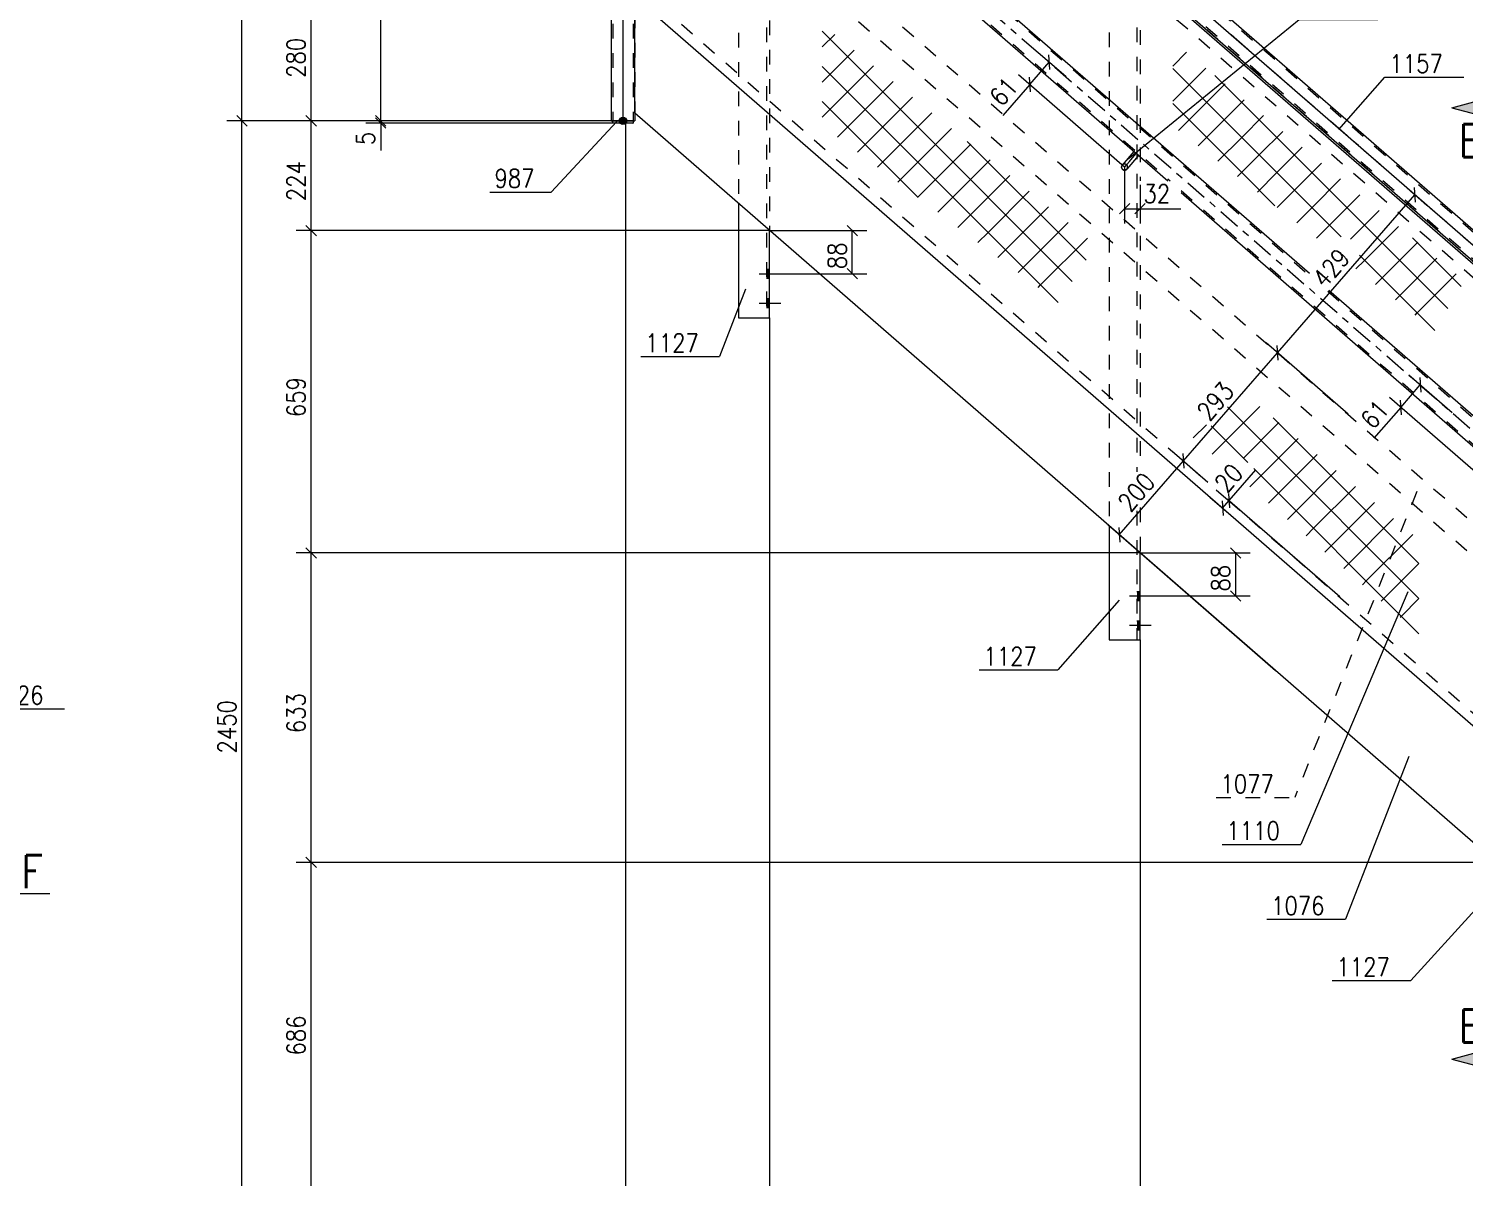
# Model space of a CAD drawing. Header units: millimetres. Extents: x 5 to 846, y 5 to 599.
# Drawn here: x 470.6 to 666.5, y 139 to 295.7 of the extents above; entities that cross this region are included whole.
import ezdxf

# ---------------------------------------------------------------- set-up
doc = ezdxf.new("R2010")
doc.units = ezdxf.units.MM
for name, pattern in [('XKITLINE00', [0]), ('XKITLINE02', [4, 2, -2]), ('XKITLINE03', [6, 3, -1, 1, -1])]:
    doc.linetypes.add(name, pattern=pattern)
for name, color, linetype, lineweight in [('Corte', 7, 'Continuous', 0), ('Cota', 4, 'Continuous', 0), ('Marca da peça', 2, 'Continuous', 0), ('Objeto gráfico', 3, 'Continuous', 0), ('Outro tipo de objeto', 7, 'Continuous', 0), ('Parafuso', 3, 'Continuous', 0), ('Peça', 2, 'Continuous', 0)]:
    doc.layers.add(name, color=color, linetype=linetype, lineweight=lineweight)
doc.styles.add('ROMANS', font='ROMANS__.TTF')
doc.styles.add('SIMPLEX', font='SIMPLEX_.TTF')

# ---------------------------------------------------------------- blocks, each defined once
blk = doc.blocks.new('*A59')
at = {"layer": 'Peça', "color": 4, "linetype": 'XKITLINE00', "lineweight": 0}
for p, q in [((686.26, 247.41), (560.17, 357.06)), ((553.63, 299.78), (741.41, 136.49))]:
    blk.add_line(p, q, dxfattribs=at)
blk = doc.blocks.new('*A60')
at = {"layer": 'Peça', "color": 7, "linetype": 'XKITLINE02', "lineweight": 0}
for p, q in [((561.71, 355.72), (560.83, 354.72)), ((560.83, 354.72), (685.72, 246.12)), ((689.22, 243.08), (738.66, 200.08)), ((739.54, 201.09), (738.66, 200.08))]:
    blk.add_line(p, q, dxfattribs=at)
at = {"layer": 'Peça', "color": 4, "linetype": 'XKITLINE00', "lineweight": 0}
for p, q in [((561.93, 355.97), (561.71, 355.72)), ((561.93, 355.97), (686.77, 247.41)), ((689.22, 245.29), (739.76, 201.34)), ((739.76, 201.34), (739.54, 201.09))]:
    blk.add_line(p, q, dxfattribs=at)
blk = doc.blocks.new('*A61')
at = {"layer": 'Peça'}
blk.add_hatch(color=7, dxfattribs=at).paths.add_polyline_path([(551.67, 282.64), (551.64, 282.64), (551.62, 282.65), (551.59, 282.65), (551.57, 282.66), (551.55, 282.66), (551.52, 282.67), (551.5, 282.68), (551.48, 282.69), (551.46, 282.7), (551.43, 282.71), (551.41, 282.73), (551.39, 282.74), (551.37, 282.75), (551.36, 282.77), (551.34, 282.79), (551.32, 282.81), (551.3, 282.82), (551.29, 282.84), (551.28, 282.86), (551.26, 282.88), (551.25, 282.91), (551.24, 282.93), (551.23, 282.95), (551.22, 282.97), (551.21, 283), (551.21, 283.02), (551.2, 283.04), (551.2, 283.07), (551.19, 283.09), (551.19, 283.12), (551.19, 283.14), (551.19, 283.17), (551.19, 283.19), (551.2, 283.21), (551.2, 283.24), (551.21, 283.26), (551.21, 283.29), (551.22, 283.31), (551.23, 283.33), (551.24, 283.36), (551.25, 283.38), (551.26, 283.4), (551.28, 283.42), (551.29, 283.44), (551.3, 283.46), (551.32, 283.48), (551.34, 283.49), (551.36, 283.51), (551.37, 283.53), (551.39, 283.54), (551.41, 283.56), (551.43, 283.57), (551.46, 283.58), (551.48, 283.59), (551.5, 283.6), (551.52, 283.61), (551.55, 283.62), (551.57, 283.63), (551.59, 283.63), (551.62, 283.64), (551.64, 283.64), (551.67, 283.64), (551.69, 283.64), (551.72, 283.64), (551.74, 283.64), (551.76, 283.64), (551.79, 283.63), (551.81, 283.63), (551.84, 283.62), (551.86, 283.61), (551.88, 283.6), (551.9, 283.59), (551.93, 283.58), (551.95, 283.57), (551.97, 283.56), (551.99, 283.54), (552.01, 283.53), (552.03, 283.51), (552.04, 283.49), (552.06, 283.48), (552.08, 283.46), (552.09, 283.44), (552.11, 283.42), (552.12, 283.4), (552.13, 283.38), (552.14, 283.36), (552.15, 283.33), (552.16, 283.31), (552.17, 283.29), (552.18, 283.26), (552.18, 283.24), (552.19, 283.21), (552.19, 283.19), (552.19, 283.17), (552.19, 283.14), (552.19, 283.12), (552.19, 283.09), (552.19, 283.07), (552.18, 283.04), (552.18, 283.02), (552.17, 283), (552.16, 282.97), (552.15, 282.95), (552.14, 282.93), (552.13, 282.91), (552.12, 282.88), (552.11, 282.86), (552.09, 282.84), (552.08, 282.82), (552.06, 282.81), (552.04, 282.79), (552.03, 282.77), (552.01, 282.75), (551.99, 282.74), (551.97, 282.73), (551.95, 282.71), (551.93, 282.7), (551.9, 282.69), (551.88, 282.68), (551.86, 282.67), (551.84, 282.66), (551.81, 282.66), (551.79, 282.65), (551.76, 282.65), (551.74, 282.64), (551.72, 282.64), (551.69, 282.64)], flags=17)
at = {"layer": 'Peça', "color": 7, "linetype": 'XKITLINE00', "lineweight": 0}
for p, q in [((743.36, 200.34), (551.69, 367.01)), ((551.69, 367.01), (551.69, 283.14))]:
    blk.add_line(p, q, dxfattribs=at)
at = {"layer": 'Peça', "color": 7, "linetype": 'XKITLINE02', "lineweight": 0}
for p, q in [((563.65, 358.46), (741.98, 203.39)), ((561.82, 356.36), (687.1, 247.41)), ((561.93, 355.97), (686.77, 247.41)), ((550.3, 352.38), (550.3, 283.14)), ((553.08, 352.38), (553.08, 283.14)), ((553.3, 321.79), (553.3, 284.17))]:
    blk.add_line(p, q, dxfattribs=at)
at = {"layer": 'Peça', "color": 4, "linetype": 'XKITLINE00', "lineweight": 0}
for p, q in [((563.79, 358.62), (742.12, 203.55)), ((550.08, 341.32), (550.08, 283.14)), ((553.3, 284.17), (553.3, 283.14)), ((550.08, 283.14), (553.3, 283.14))]:
    blk.add_line(p, q, dxfattribs=at)
at = {"layer": 'Peça', "color": 7, "linetype": 'XKITLINE03', "lineweight": 0}
for p, q in [((741.07, 202.33), (562.73, 357.41)), ((551.69, 352.38), (551.69, 283.14))]:
    blk.add_line(p, q, dxfattribs=at)
at = {"layer": 'Peça', "color": 7, "linetype": 'XKITLINE00', "lineweight": 0}
blk.add_circle((551.69, 283.14), 0.5, dxfattribs=at)
blk = doc.blocks.new('*A62')
at = {"layer": 'Peça', "color": 4, "linetype": 'XKITLINE00', "lineweight": 0}
for p, q in [((553.3, 284.17), (553.3, 301.84)), ((741.75, 120.3), (553.3, 284.17))]:
    blk.add_line(p, q, dxfattribs=at)
at = {"layer": 'Peça', "color": 7, "linetype": 'XKITLINE02', "lineweight": 0}
for p, q in [((553.63, 301.55), (631.51, 233.83)), ((634.15, 231.53), (741.41, 138.26))]:
    blk.add_line(p, q, dxfattribs=at)
blk = doc.blocks.new('*A63')
at = {"layer": 'Peça', "color": 7, "linetype": 'XKITLINE02', "lineweight": 0}
for p, q in [((553.63, 327.45), (685.72, 212.6)), ((553.63, 322.95), (685.72, 208.09))]:
    blk.add_line(p, q, dxfattribs=at)
blk = doc.blocks.new('*A66')
at = {"layer": 'Peça', "color": 4, "linetype": 'XKITLINE00', "lineweight": 0}
for p, q in [((621.41, 278.96), (619.81, 277.11)), ((622.05, 278.4), (620.45, 276.56)), ((622.05, 278.4), (621.41, 278.96)), ((619.71, 276.8), (619.81, 277.11)), ((619.85, 276.51), (619.71, 276.8)), ((620.16, 276.41), (619.85, 276.51)), ((620.45, 276.56), (620.16, 276.41))]:
    blk.add_line(p, q, dxfattribs=at)
at = {"layer": 'Peça', "color": 7, "linetype": 'XKITLINE03', "lineweight": 0}
for p, q in [((621.22, 278.09), (621.73, 278.68)), ((620.13, 276.83), (620.21, 276.93)), ((620.13, 276.83), (620.13, 276.83)), ((620.21, 276.93), (620.45, 277.2)), ((620.45, 277.2), (620.8, 277.61)), ((620.8, 277.61), (621.22, 278.09))]:
    blk.add_line(p, q, dxfattribs=at)
at = {"layer": 'Peça', "color": 7, "linetype": 'XKITLINE02', "lineweight": 0}
for start, end in [(48.9909, 228.9909), (228.9909, 48.9909)]:
    blk.add_arc((620.13, 276.83), 0.423, start, end, dxfattribs=at)
blk = doc.blocks.new('*A67')
at = {"layer": 'Peça', "color": 7, "linetype": 'XKITLINE02', "lineweight": 0}
for p, q in [((550.58, 340.84), (626.36, 274.94)), ((552.73, 342.62), (645.23, 262.18)), ((627.86, 273.64), (675.24, 232.44)), ((647.87, 259.89), (686.69, 226.13))]:
    blk.add_line(p, q, dxfattribs=at)
at = {"layer": 'Peça', "color": 4, "linetype": 'XKITLINE00', "lineweight": 0}
for p, q in [((552.98, 342.69), (645.37, 262.34)), ((550.53, 340.6), (626.03, 274.94)), ((627.86, 273.36), (674.91, 232.44)), ((648.01, 260.05), (687.01, 226.13))]:
    blk.add_line(p, q, dxfattribs=at)
at = {"layer": 'Peça', "color": 7, "linetype": 'XKITLINE03', "lineweight": 0}
blk.add_line((556.3, 337.69), (685.72, 225.15), dxfattribs=at)
blk = doc.blocks.new('*A77')
at = {"layer": 'Peça', "color": 4, "linetype": 'XKITLINE00', "lineweight": 0}
for p, q in [((550.29, 282.82), (550.29, 283.14)), ((553.04, 282.82), (550.29, 282.82)), ((551.69, 283.14), (551.69, 282.82)), ((553.09, 282.82), (553.04, 282.82)), ((553.09, 283.14), (553.09, 282.82))]:
    blk.add_line(p, q, dxfattribs=at)
at = {"layer": 'Peça', "color": 7, "linetype": 'XKITLINE02', "lineweight": 0}
for p, q in [((553.09, 283.14), (550.29, 283.14)), ((553.04, 282.82), (553.09, 282.82))]:
    blk.add_line(p, q, dxfattribs=at)
blk = doc.blocks.new('*A78')
at = {"layer": 'Peça', "color": 7, "linetype": 'XKITLINE02', "lineweight": 0}
for p, q in [((567.46, 351.16), (571.69, 347.48)), ((567.46, 351.16), (567.46, 271.86)), ((571.27, 347.85), (571.27, 256.29)), ((571.69, 347.48), (571.69, 316.31)), ((571.27, 343.18), (571.69, 343.18)), ((571.69, 312.81), (571.69, 268.17))]:
    blk.add_line(p, q, dxfattribs=at)
at = {"layer": 'Peça', "color": 4, "linetype": 'XKITLINE00', "lineweight": 0}
for p, q in [((567.46, 271.86), (567.46, 256.29)), ((571.69, 256.29), (571.69, 268.17)), ((567.46, 256.29), (571.69, 256.29))]:
    blk.add_line(p, q, dxfattribs=at)
blk = doc.blocks.new('*A80')
at = {"layer": 'Parafuso'}
for points in [[(571.69, 261.69), (571.27, 261.69), (571.27, 262.89), (571.69, 262.89)], [(571.69, 257.69), (571.27, 257.69), (571.27, 258.89), (571.69, 258.89)]]:
    blk.add_hatch(color=7, dxfattribs=at).paths.add_polyline_path(points, flags=17)
at = {"layer": 'Parafuso', "color": 7, "linetype": 'XKITLINE00', "lineweight": 0}
for p, q in [((571.27, 262.89), (571.69, 262.89)), ((570.26, 262.29), (573.23, 262.29)), ((571.27, 261.69), (571.69, 261.69)), ((571.27, 258.89), (571.69, 258.89)), ((570.26, 258.29), (573.23, 258.29)), ((571.27, 257.69), (571.69, 257.69))]:
    blk.add_line(p, q, dxfattribs=at)
blk = doc.blocks.new('*A81')
at = {"layer": 'Peça', "color": 7, "linetype": 'XKITLINE02', "lineweight": 0}
for p, q in [((618.01, 307.2), (622.25, 303.52)), ((618.01, 307.2), (618.01, 227.9)), ((621.82, 303.89), (621.82, 235.26)), ((622.25, 303.52), (622.25, 274.94)), ((621.82, 299.22), (622.25, 299.22)), ((622.25, 271.44), (622.25, 235.75)), ((621.82, 229.93), (621.82, 212.33)), ((622.25, 230.41), (622.25, 224.21))]:
    blk.add_line(p, q, dxfattribs=at)
at = {"layer": 'Peça', "color": 4, "linetype": 'XKITLINE00', "lineweight": 0}
for p, q in [((618.01, 227.9), (618.01, 212.33)), ((622.25, 212.33), (622.25, 224.21)), ((618.01, 212.33), (622.25, 212.33))]:
    blk.add_line(p, q, dxfattribs=at)
blk = doc.blocks.new('*A82')
at = {"layer": 'Parafuso'}
for points in [[(622.25, 217.73), (621.82, 217.73), (621.82, 218.93), (622.25, 218.93)], [(622.25, 213.73), (621.82, 213.73), (621.82, 214.93), (622.25, 214.93)]]:
    blk.add_hatch(color=7, dxfattribs=at).paths.add_polyline_path(points, flags=17)
at = {"layer": 'Parafuso', "color": 7, "linetype": 'XKITLINE00', "lineweight": 0}
for p, q in [((620.82, 218.33), (623.78, 218.33)), ((621.82, 218.93), (622.25, 218.93)), ((621.82, 217.73), (622.25, 217.73)), ((620.82, 214.33), (623.78, 214.33)), ((621.82, 214.93), (622.25, 214.93)), ((621.82, 213.73), (622.25, 213.73))]:
    blk.add_line(p, q, dxfattribs=at)
blk = doc.blocks.new('*A129')
at = {"layer": 'Objeto gráfico', "color": 2, "linetype": 'XKITLINE00', "lineweight": 0}
for p, q in [((589.9, 284.32), (578.88, 295.35)), ((578.88, 293.21), (580.58, 294.91)), ((579.95, 289.49), (583.23, 292.77)), ((587.51, 281.93), (578.88, 290.56)), ((582.34, 287.09), (585.88, 290.63)), ((578.88, 288.42), (579.95, 289.49)), ((584.74, 284.7), (588.54, 288.5)), ((578.88, 283.63), (582.34, 287.09)), ((587.13, 282.3), (591.19, 286.36)), ((585.11, 279.53), (578.88, 285.77)), ((580.96, 280.92), (584.74, 284.7)), ((589.53, 279.91), (593.84, 284.23)), ((612.98, 261.24), (589.9, 284.32)), ((583.7, 278.87), (587.13, 282.3)), ((591.92, 277.51), (596.5, 282.09)), ((611.08, 258.36), (587.51, 281.93)), ((614.89, 264.13), (598.67, 280.34)), ((591.97, 272.67), (585.11, 279.53)), ((586.44, 276.82), (589.53, 279.91)), ((594.32, 275.12), (599.15, 279.96)), ((589.18, 274.77), (591.92, 277.51)), ((596.71, 272.72), (601.81, 277.82)), ((591.91, 272.72), (594.32, 275.12)), ((599.1, 270.33), (604.46, 275.68)), ((594.65, 270.66), (596.71, 272.72)), ((601.5, 267.93), (607.11, 273.55)), ((597.39, 268.61), (599.1, 270.33)), ((603.89, 265.54), (609.77, 271.41)), ((606.29, 263.14), (612.42, 269.28)), ((600.13, 266.56), (601.5, 267.93)), ((608.68, 260.75), (615.07, 267.14)), ((602.86, 264.51), (603.89, 265.54)), ((605.6, 262.46), (606.29, 263.14)), ((608.34, 260.41), (608.68, 260.75)), ((611.08, 258.36), (611.08, 258.36)), ((611.08, 258.36), (611.08, 258.36)), ((611.08, 258.36), (611.08, 258.36))]:
    blk.add_line(p, q, dxfattribs=at)
blk = doc.blocks.new('*A132')
at = {"layer": 'Objeto gráfico', "color": 2, "linetype": 'XKITLINE00', "lineweight": 0}
for p, q in [((633.95, 239.53), (638.6, 244.18)), ((639.12, 239.16), (634.16, 244.12)), ((629.51, 239.88), (631.31, 241.68)), ((636.73, 236.76), (631.93, 241.55)), ((636.35, 237.14), (641.2, 241.99)), ((641.51, 241.55), (640.42, 242.64)), ((660.3, 222.77), (641.51, 241.55)), ((632.08, 237.66), (633.95, 239.53)), ((638.74, 234.74), (643.81, 239.81)), ((660.3, 217.98), (639.12, 239.16)), ((636.3, 237.1), (636.35, 237.14)), ((641.14, 232.35), (646.41, 237.62)), ((636.97, 236.52), (636.73, 236.76)), ((660.3, 213.19), (637.78, 235.71)), ((643.53, 229.95), (649.02, 235.44)), ((637.21, 233.21), (638.74, 234.74)), ((645.93, 227.56), (651.62, 233.25)), ((639.77, 230.98), (641.14, 232.35)), ((642.34, 228.76), (643.53, 229.95)), ((648.32, 225.17), (654.23, 231.07)), ((644.9, 226.54), (645.93, 227.56)), ((650.72, 222.77), (656.83, 228.88)), ((653.11, 220.38), (659.44, 226.7)), ((647.47, 224.31), (648.32, 225.17)), ((650.03, 222.09), (650.72, 222.77)), ((655.51, 217.98), (660.3, 222.77)), ((652.6, 219.86), (653.11, 220.38)), ((655.16, 217.64), (655.51, 217.98)), ((657.9, 215.59), (660.3, 217.98)), ((657.73, 215.42), (657.9, 215.59))]:
    blk.add_line(p, q, dxfattribs=at)
blk = doc.blocks.new('*A133')
at = {"layer": 'Objeto gráfico', "color": 2, "linetype": 'XKITLINE00', "lineweight": 0}
for p, q in [((626.7, 290.61), (628.59, 292.5)), ((638.89, 278.1), (626.7, 290.29)), ((628.93, 288.06), (631.22, 290.34)), ((626.7, 285.82), (628.93, 288.06)), ((631.32, 285.66), (633.84, 288.18)), ((641.28, 280.5), (632.44, 289.33)), ((633.72, 283.27), (636.47, 286.02)), ((636.49, 275.71), (626.7, 285.5)), ((627.49, 281.82), (631.32, 285.66)), ((630.18, 279.72), (633.72, 283.27)), ((636.11, 280.87), (639.1, 283.86)), ((632.87, 277.62), (636.11, 280.87)), ((638.51, 278.48), (641.73, 281.7)), ((664.25, 257.53), (641.28, 280.5)), ((635.56, 275.53), (638.51, 278.48)), ((640.9, 276.08), (644.36, 279.54)), ((649.68, 267.3), (638.89, 278.1)), ((643.3, 273.69), (646.98, 277.38)), ((640.64, 271.56), (636.49, 275.71)), ((638.25, 273.43), (640.9, 276.08)), ((645.69, 271.29), (649.61, 275.21)), ((640.94, 271.33), (643.3, 273.69)), ((648.09, 268.9), (652.24, 273.05)), ((643.63, 269.23), (645.69, 271.29)), ((650.98, 267.01), (654.87, 270.89)), ((646.32, 267.13), (648.09, 268.9)), ((652.88, 264.11), (657.5, 268.73)), ((655.27, 261.72), (660.13, 266.57)), ((666.04, 260.52), (659.4, 267.16)), ((662.46, 254.53), (652.17, 264.82)), ((651.7, 262.93), (652.88, 264.11)), ((657.67, 259.32), (662.75, 264.41)), ((654.39, 260.83), (655.27, 261.72)), ((660.06, 256.93), (665.38, 262.25)), ((657.08, 258.73), (657.67, 259.32)), ((659.77, 256.63), (660.06, 256.93)), ((662.46, 254.53), (662.46, 254.53)), ((662.46, 254.53), (662.46, 254.53)), ((662.46, 254.53), (662.46, 254.53))]:
    blk.add_line(p, q, dxfattribs=at)
blk = doc.blocks.new('*A319')
at = {"layer": 'Marca da peça', "color": 7, "linetype": 'XKITLINE00', "lineweight": 0}
for p, q in [((455.73, 195.47), (464.76, 202.94)), ((464.76, 202.94), (475.5, 202.94))]:
    blk.add_line(p, q, dxfattribs=at)
at = {"layer": 'Marca da peça', "color": 4, "style": 'ROMANS', "width": 0.85}
blk.add_text('1126', height=2.5, dxfattribs=at).set_placement((465.36, 203.54))
blk = doc.blocks.new('*A320')
at = {"layer": 'Outro tipo de objeto', "color": 1, "linetype": 'XKITLINE00', "lineweight": 0}
blk.add_line((436.17, 177.73), (473.5, 177.73), dxfattribs=at)
at = {"layer": 'Outro tipo de objeto', "color": 1, "style": 'ROMANS', "width": 0.85}
for s, p in [('VISTA', (436.17, 178.48)), ('F', (455.69, 178.48)), ('F', (469.62, 178.48)), ('-', (461.82, 178.48))]:
    blk.add_text(s, height=4.5, dxfattribs=at).set_placement(p)
at = {"layer": 'Outro tipo de objeto', "color": 3, "style": 'ROMANS', "width": 0.85}
for s, p in [('ESC.:', (444.99, 174.48)), ('1:15', (456.3, 174.48))]:
    blk.add_text(s, height=2.5, dxfattribs=at).set_placement(p)
blk = doc.blocks.new('*A342')
at = {"layer": 'Cota', "color": 7, "linetype": 'XKITLINE00', "lineweight": 0}
for p, q in [((551.69, 283.14), (497.66, 283.14)), ((499, 283.85), (500.41, 282.43)), ((499.71, 119.82), (499.71, 283.14))]:
    blk.add_line(p, q, dxfattribs=at)
at = {"layer": 'Cota', "color": 3}
blk.add_point((499.71, 283.14), dxfattribs=at)
at = {"layer": 'Cota', "color": 3, "style": 'SIMPLEX', "width": 0.85}
blk.add_text('2450', height=2.5, rotation=90.0002, dxfattribs=at).set_placement((498.91, 196.84))
blk = doc.blocks.new('*A348')
at = {"layer": 'Cota', "color": 7, "linetype": 'XKITLINE00', "lineweight": 0}
for p, q in [((785.41, 304.23), (786.82, 302.81)), ((622.25, 303.52), (675.56, 303.52)), ((679.28, 303.52), (788.12, 303.52)), ((786.12, 261.3), (786.12, 303.52)), ((670.8, 261.3), (788.12, 261.3)), ((785.41, 262.01), (786.82, 260.59))]:
    blk.add_line(p, q, dxfattribs=at)
at = {"layer": 'Cota', "color": 3}
for p in [(786.12, 303.52), (786.12, 261.3)]:
    blk.add_point(p, dxfattribs=at)
at = {"layer": 'Cota', "color": 3, "style": 'SIMPLEX', "width": 0.85}
blk.add_text('633', height=2.5, rotation=90.0002, dxfattribs=at).set_placement((785.32, 278.93))
blk = doc.blocks.new('*A356')
at = {"layer": 'Cota', "color": 7, "linetype": 'XKITLINE00', "lineweight": 0}
blk.add_line((552.05, 283.14), (552.05, 102.1), dxfattribs=at)
blk = doc.blocks.new('*A359')
at = {"layer": 'Cota', "color": 7, "linetype": 'XKITLINE00', "lineweight": 0}
for p, q in [((552.05, 283.14), (552.05, 102.1)), ((571.69, 256.29), (571.69, 101.49))]:
    blk.add_line(p, q, dxfattribs=at)
blk = doc.blocks.new('*A360')
at = {"layer": 'Cota', "color": 7, "linetype": 'XKITLINE00', "lineweight": 0}
for p, q in [((571.69, 256.29), (571.69, 101.49)), ((622.25, 212.33), (622.25, 101.49)), ((572.4, 104.2), (570.98, 102.78)), ((622.95, 104.2), (621.54, 102.78)), ((571.69, 103.49), (622.25, 103.49))]:
    blk.add_line(p, q, dxfattribs=at)
at = {"layer": 'Cota', "color": 3}
for p in [(571.69, 103.49), (622.25, 103.49)]:
    blk.add_point(p, dxfattribs=at)
at = {"layer": 'Cota', "color": 3, "style": 'SIMPLEX', "width": 0.85}
blk.add_text('758', height=2.5, dxfattribs=at).set_placement((593.49, 104.29))
blk = doc.blocks.new('*A361')
at = {"layer": 'Cota', "color": 7, "linetype": 'XKITLINE00', "lineweight": 0}
for p, q in [((622.25, 212.33), (622.25, 101.49)), ((670.8, 170.11), (670.8, 101.49)), ((622.95, 104.2), (621.54, 102.78)), ((671.51, 104.2), (670.09, 102.78)), ((622.25, 103.49), (670.8, 103.49))]:
    blk.add_line(p, q, dxfattribs=at)
at = {"layer": 'Cota', "color": 3}
for p in [(622.25, 103.49), (670.8, 103.49)]:
    blk.add_point(p, dxfattribs=at)
at = {"layer": 'Cota', "color": 3, "style": 'SIMPLEX', "width": 0.85}
blk.add_text('728', height=2.5, dxfattribs=at).set_placement((643.04, 104.29))
blk = doc.blocks.new('*A370')
at = {"layer": 'Corte'}
for points in [[(664.8, 284.92), (669.8, 286.26), (669.8, 283.58)], [(673.55, 284.92), (674.8, 284.92), (674.8, 276.59)], [(673.55, 276.59), (673.55, 284.92), (674.8, 276.59)], [(673.55, 163.5), (674.8, 163.5), (674.8, 155.17)], [(673.55, 155.17), (673.55, 163.5), (674.8, 155.17)], [(664.8, 155.17), (669.8, 156.51), (669.8, 153.83)]]:
    blk.add_hatch(color=6, dxfattribs=at).paths.add_polyline_path(points, flags=17)
at = {"layer": 'Corte', "color": 6, "linetype": 'XKITLINE00', "lineweight": 0}
for p, q in [((664.8, 284.92), (669.8, 286.26)), ((669.8, 286.26), (669.8, 283.58)), ((664.8, 284.92), (669.8, 283.58)), ((674.8, 284.92), (669.8, 284.92)), ((673.55, 276.59), (673.55, 284.92)), ((674.8, 284.92), (674.8, 276.59)), ((674.8, 276.59), (673.55, 276.59)), ((673.55, 163.5), (673.55, 155.17)), ((674.8, 163.5), (673.55, 163.5)), ((674.8, 155.17), (674.8, 163.5)), ((664.8, 155.17), (669.8, 156.51)), ((664.8, 155.17), (669.8, 153.83)), ((669.8, 153.83), (669.8, 156.51)), ((674.8, 155.17), (669.8, 155.17))]:
    blk.add_line(p, q, dxfattribs=at)
at = {"layer": 'Corte', "color": 4, "style": 'ROMANS', "width": 0.85}
for p in [(665.72, 278.17), (665.72, 157.42)]:
    blk.add_text('E', height=4.5, dxfattribs=at).set_placement(p)
blk = doc.blocks.new('*A371')
at = {"layer": 'Marca da peça', "color": 7, "linetype": 'XKITLINE00', "lineweight": 0}
for p in [(658.8, 218.91), (633.43, 184.45)]:
    blk.add_line(p, (644.17, 184.45), dxfattribs=at)
at = {"layer": 'Marca da peça', "color": 4, "style": 'ROMANS', "width": 0.85}
blk.add_text('1110', height=2.5, dxfattribs=at).set_placement((634.03, 185.05))
blk = doc.blocks.new('*A373')
at = {"layer": 'Marca da peça', "color": 7, "linetype": 'XKITLINE00', "lineweight": 0}
for p, q in [((649.35, 281.97), (655.66, 289.08)), ((655.66, 289.08), (666.4, 289.08))]:
    blk.add_line(p, q, dxfattribs=at)
at = {"layer": 'Marca da peça', "color": 4, "style": 'ROMANS', "width": 0.85}
blk.add_text('1157', height=2.5, dxfattribs=at).set_placement((656.26, 289.68))
blk = doc.blocks.new('*A374')
at = {"layer": 'Marca da peça', "color": 7, "linetype": 'XKITLINE00', "lineweight": 0}
for p in [(658.92, 196.45), (639.54, 174.23)]:
    blk.add_line(p, (650.28, 174.23), dxfattribs=at)
at = {"layer": 'Marca da peça', "color": 4, "style": 'ROMANS', "width": 0.85}
blk.add_text('1076', height=2.5, dxfattribs=at).set_placement((640.14, 174.83))
blk = doc.blocks.new('*A375')
at = {"layer": 'Marca da peça', "color": 7, "linetype": 'XKITLINE02', "lineweight": 0}
for p in [(660.01, 232.59), (632.61, 190.85)]:
    blk.add_line(p, (643.35, 190.85), dxfattribs=at)
at = {"layer": 'Marca da peça', "color": 4, "style": 'ROMANS', "width": 0.85}
blk.add_text('1077', height=2.5, dxfattribs=at).set_placement((633.21, 191.45))
blk = doc.blocks.new('*A376')
at = {"layer": 'Marca da peça', "color": 7, "linetype": 'XKITLINE00', "lineweight": 0}
for p, q in [((620.62, 277.97), (643.95, 296.97)), ((643.95, 296.97), (654.69, 296.97))]:
    blk.add_line(p, q, dxfattribs=at)
at = {"layer": 'Marca da peça', "color": 4, "style": 'ROMANS', "width": 0.85}
blk.add_text('1181', height=2.5, dxfattribs=at).set_placement((644.55, 297.57))
blk = doc.blocks.new('*A387')
at = {"layer": 'Marca da peça', "color": 7, "linetype": 'XKITLINE00', "lineweight": 0}
for p in [(550.87, 283.06), (533.54, 273.43)]:
    blk.add_line(p, (541.9, 273.43), dxfattribs=at)
at = {"layer": 'Marca da peça', "color": 4, "style": 'ROMANS', "width": 0.85}
blk.add_text('987', height=2.5, dxfattribs=at).set_placement((534.14, 274.03))
blk = doc.blocks.new('*A388')
at = {"layer": 'Marca da peça', "color": 7, "linetype": 'XKITLINE00', "lineweight": 0}
for p in [(568.42, 260.18), (554.14, 251)]:
    blk.add_line(p, (564.88, 251), dxfattribs=at)
at = {"layer": 'Marca da peça', "color": 4, "style": 'ROMANS', "width": 0.85}
blk.add_text('1127', height=2.5, dxfattribs=at).set_placement((554.74, 251.6))
blk = doc.blocks.new('*A389')
at = {"layer": 'Marca da peça', "color": 7, "linetype": 'XKITLINE00', "lineweight": 0}
for p in [(667.96, 175.52), (648.44, 165.89)]:
    blk.add_line(p, (659.18, 165.89), dxfattribs=at)
at = {"layer": 'Marca da peça', "color": 4, "style": 'ROMANS', "width": 0.85}
blk.add_text('1127', height=2.5, dxfattribs=at).set_placement((649.04, 166.49))
blk = doc.blocks.new('*A390')
at = {"layer": 'Marca da peça', "color": 7, "linetype": 'XKITLINE00', "lineweight": 0}
for p in [(619.4, 217.74), (600.27, 208.25)]:
    blk.add_line(p, (611.02, 208.25), dxfattribs=at)
at = {"layer": 'Marca da peça', "color": 4, "style": 'ROMANS', "width": 0.85}
blk.add_text('1127', height=2.5, dxfattribs=at).set_placement((600.87, 208.85))
blk = doc.blocks.new('*A394')
at = {"layer": 'Cota', "color": 7, "linetype": 'XKITLINE00', "lineweight": 0}
for p, q in [((508.44, 268.88), (509.86, 267.47)), ((571.69, 268.17), (507.1, 268.18)), ((509.15, 224.21), (509.15, 268.18)), ((622.25, 224.21), (507.1, 224.21)), ((508.44, 224.92), (509.86, 223.51))]:
    blk.add_line(p, q, dxfattribs=at)
at = {"layer": 'Cota', "color": 3}
for p in [(509.15, 268.18), (509.15, 224.21)]:
    blk.add_point(p, dxfattribs=at)
at = {"layer": 'Cota', "color": 3, "style": 'SIMPLEX', "width": 0.85}
blk.add_text('659', height=2.5, rotation=90.0002, dxfattribs=at).set_placement((508.35, 242.71))
blk = doc.blocks.new('*A395')
at = {"layer": 'Cota', "color": 7, "linetype": 'XKITLINE00', "lineweight": 0}
for p, q in [((622.25, 224.21), (507.1, 224.21)), ((508.44, 224.92), (509.86, 223.51)), ((509.15, 181.99), (509.15, 224.21)), ((508.44, 182.7), (509.86, 181.29)), ((670.8, 181.99), (507.1, 181.99))]:
    blk.add_line(p, q, dxfattribs=at)
at = {"layer": 'Cota', "color": 3}
for p in [(509.15, 224.21), (509.15, 181.99)]:
    blk.add_point(p, dxfattribs=at)
at = {"layer": 'Cota', "color": 3, "style": 'SIMPLEX', "width": 0.85}
blk.add_text('633', height=2.5, rotation=90.0002, dxfattribs=at).set_placement((508.35, 199.62))
blk = doc.blocks.new('*A396')
at = {"layer": 'Cota', "color": 7, "linetype": 'XKITLINE00', "lineweight": 0}
for p, q in [((508.44, 182.7), (509.86, 181.29)), ((670.8, 181.99), (507.1, 181.99)), ((509.15, 136.29), (509.15, 181.99))]:
    blk.add_line(p, q, dxfattribs=at)
at = {"layer": 'Cota', "color": 3}
blk.add_point((509.15, 181.99), dxfattribs=at)
at = {"layer": 'Cota', "color": 3, "style": 'SIMPLEX', "width": 0.85}
blk.add_text('686', height=2.5, rotation=90.0002, dxfattribs=at).set_placement((508.35, 155.66))
blk = doc.blocks.new('*A398')
at = {"layer": 'Cota', "color": 7, "linetype": 'XKITLINE00', "lineweight": 0}
for p, q in [((661.39, 271.61), (658.18, 274.41)), ((640.98, 251.5), (659.73, 273.06)), ((659.66, 274.06), (659.8, 272.06)), ((650.62, 243.12), (639.43, 252.84)), ((640.91, 252.5), (641.05, 250.5))]:
    blk.add_line(p, q, dxfattribs=at)
at = {"layer": 'Cota', "color": 3}
for p in [(659.73, 273.06), (640.98, 251.5)]:
    blk.add_point(p, dxfattribs=at)
at = {"layer": 'Cota', "color": 3, "style": 'SIMPLEX', "width": 0.85}
blk.add_text('429', height=2.5, rotation=48.9936, dxfattribs=at).set_placement((647.47, 260.18))
blk = doc.blocks.new('*A399')
at = {"layer": 'Cota', "color": 7, "linetype": 'XKITLINE00', "lineweight": 0}
for p, q in [((622.25, 303.52), (653.36, 339.3)), ((653.01, 337.82), (651.01, 337.68)), ((652.01, 337.75), (700.57, 295.53)), ((670.8, 261.3), (701.91, 297.08)), ((701.56, 295.6), (699.57, 295.46))]:
    blk.add_line(p, q, dxfattribs=at)
at = {"layer": 'Cota', "color": 3}
for p in [(652.01, 337.75), (700.57, 295.53)]:
    blk.add_point(p, dxfattribs=at)
at = {"layer": 'Cota', "color": 3, "style": 'SIMPLEX', "width": 0.85}
blk.add_text('965', height=2.5, rotation=-41.0066, dxfattribs=at).set_placement((674.19, 319.53))
blk = doc.blocks.new('*A403')
at = {"layer": 'Cota', "color": 7, "linetype": 'XKITLINE00', "lineweight": 0}
for p, q in [((620.13, 276.83), (620.13, 269.14)), ((622.25, 274.4), (622.25, 269.14)), ((620.84, 271.85), (619.42, 270.44)), ((620.13, 271.14), (622.25, 271.14)), ((622.95, 271.85), (621.54, 270.44)), ((622.25, 271.14), (627.83, 271.14)), ((622.25, 271.14), (627.83, 271.14))]:
    blk.add_line(p, q, dxfattribs=at)
at = {"layer": 'Cota', "color": 3}
for p in [(620.13, 271.14), (622.25, 271.14)]:
    blk.add_point(p, dxfattribs=at)
at = {"layer": 'Cota', "color": 3, "style": 'SIMPLEX', "width": 0.85}
blk.add_text('32', height=2.5, dxfattribs=at).set_placement((622.72, 271.94))
blk = doc.blocks.new('*A412')
at = {"layer": 'Cota', "color": 7, "linetype": 'XKITLINE00', "lineweight": 0}
for p, q in [((582.27, 268.88), (583.68, 267.47)), ((571.69, 268.17), (584.97, 268.17)), ((582.97, 262.29), (582.97, 268.17)), ((582.27, 263), (583.68, 261.59)), ((573.23, 262.29), (584.97, 262.29))]:
    blk.add_line(p, q, dxfattribs=at)
at = {"layer": 'Cota', "color": 3}
for p in [(582.97, 268.17), (582.97, 262.29)]:
    blk.add_point(p, dxfattribs=at)
at = {"layer": 'Cota', "color": 3, "style": 'SIMPLEX', "width": 0.85}
blk.add_text('88', height=2.5, rotation=90.0002, dxfattribs=at).set_placement((582.17, 262.91))
blk = doc.blocks.new('*A413')
at = {"layer": 'Cota', "color": 7, "linetype": 'XKITLINE00', "lineweight": 0}
for p, q in [((622.25, 224.21), (637.29, 224.21)), ((634.58, 224.92), (636, 223.51)), ((635.29, 218.33), (635.29, 224.21)), ((623.78, 218.33), (637.29, 218.33)), ((634.58, 219.04), (636, 217.62))]:
    blk.add_line(p, q, dxfattribs=at)
at = {"layer": 'Cota', "color": 3}
for p in [(635.29, 224.21), (635.29, 218.33)]:
    blk.add_point(p, dxfattribs=at)
at = {"layer": 'Cota', "color": 3, "style": 'SIMPLEX', "width": 0.85}
blk.add_text('88', height=2.5, rotation=90.0002, dxfattribs=at).set_placement((634.49, 218.95))
blk = doc.blocks.new('*A414')
at = {"layer": 'Cota', "color": 7, "linetype": 'XKITLINE00', "lineweight": 0}
for p, q in [((634.38, 231.34), (638.04, 235.55)), ((634.38, 231.34), (638.04, 235.55)), ((631.78, 231.83), (635.01, 229.02)), ((632.65, 232.83), (635.88, 230.02)), ((633.43, 231.33), (633.57, 229.33)), ((633.5, 230.33), (634.38, 231.34)), ((634.31, 232.33), (634.44, 230.34))]:
    blk.add_line(p, q, dxfattribs=at)
at = {"layer": 'Cota', "color": 3}
for p in [(634.38, 231.34), (633.5, 230.33)]:
    blk.add_point(p, dxfattribs=at)
at = {"layer": 'Cota', "color": 3, "style": 'SIMPLEX', "width": 0.85}
blk.add_text('20', height=2.5, rotation=48.9936, dxfattribs=at).set_placement((634.08, 232.22))
blk = doc.blocks.new('*A418')
at = {"layer": 'Cota', "color": 7, "linetype": 'XKITLINE00', "lineweight": 0}
for p, q in [((551.69, 283.14), (516.59, 283.14)), ((550.41, 282.82), (516.59, 282.82)), ((517.93, 283.85), (519.35, 282.43)), ((517.93, 283.53), (519.35, 282.12)), ((518.64, 282.82), (518.64, 283.14)), ((518.64, 282.82), (518.64, 279.1)), ((518.64, 282.82), (518.64, 279.1))]:
    blk.add_line(p, q, dxfattribs=at)
at = {"layer": 'Cota', "color": 3}
for p in [(518.64, 283.14), (518.64, 282.82)]:
    blk.add_point(p, dxfattribs=at)
at = {"layer": 'Cota', "color": 3, "style": 'SIMPLEX', "width": 0.85}
blk.add_text('5', height=2.5, rotation=90.0002, dxfattribs=at).set_placement((517.84, 279.8))
blk = doc.blocks.new('*A419')
at = {"layer": 'Cota', "color": 7, "linetype": 'XKITLINE00', "lineweight": 0}
for p, q in [((517.93, 353.08), (519.35, 351.67)), ((520.9, 352.38), (516.59, 352.38)), ((518.64, 283.14), (518.64, 352.38)), ((551.69, 352.38), (524.4, 352.38)), ((551.69, 283.14), (516.59, 283.14)), ((517.93, 283.85), (519.35, 282.43))]:
    blk.add_line(p, q, dxfattribs=at)
at = {"layer": 'Cota', "color": 3}
for p in [(518.64, 352.38), (518.64, 283.14)]:
    blk.add_point(p, dxfattribs=at)
at = {"layer": 'Cota', "color": 3, "style": 'SIMPLEX', "width": 0.85}
blk.add_text('1039', height=2.5, rotation=90.0002, dxfattribs=at).set_placement((517.84, 313.35))
blk = doc.blocks.new('*A428')
at = {"layer": 'Cota', "color": 7, "linetype": 'XKITLINE00', "lineweight": 0}
for p, q in [((553.3, 301.84), (507.1, 301.84)), ((508.44, 302.54), (509.86, 301.13)), ((509.15, 283.14), (509.15, 301.84)), ((551.69, 283.14), (507.1, 283.14)), ((508.44, 283.85), (509.86, 282.43))]:
    blk.add_line(p, q, dxfattribs=at)
at = {"layer": 'Cota', "color": 3}
for p in [(509.15, 301.84), (509.15, 283.14)]:
    blk.add_point(p, dxfattribs=at)
at = {"layer": 'Cota', "color": 3, "style": 'SIMPLEX', "width": 0.85}
blk.add_text('280', height=2.5, rotation=90.0002, dxfattribs=at).set_placement((508.35, 289.01))
blk = doc.blocks.new('*A429')
at = {"layer": 'Cota', "color": 7, "linetype": 'XKITLINE00', "lineweight": 0}
for p, q in [((551.69, 283.14), (507.1, 283.14)), ((508.44, 283.85), (509.86, 282.43)), ((509.15, 268.18), (509.15, 283.14)), ((508.44, 268.88), (509.86, 267.47)), ((571.69, 268.17), (507.1, 268.18))]:
    blk.add_line(p, q, dxfattribs=at)
at = {"layer": 'Cota', "color": 3}
for p in [(509.15, 283.14), (509.15, 268.18)]:
    blk.add_point(p, dxfattribs=at)
at = {"layer": 'Cota', "color": 3, "style": 'SIMPLEX', "width": 0.85}
blk.add_text('224', height=2.5, rotation=90.0002, dxfattribs=at).set_placement((508.35, 272.18))
blk = doc.blocks.new('*A430')
at = {"layer": 'Cota', "color": 7, "linetype": 'XKITLINE00', "lineweight": 0}
for p, q in [((551.69, 367.01), (497.66, 367.01)), ((499, 367.72), (500.41, 366.3)), ((499.71, 283.14), (499.71, 367.01)), ((551.69, 283.14), (497.66, 283.14)), ((499, 283.85), (500.41, 282.43))]:
    blk.add_line(p, q, dxfattribs=at)
at = {"layer": 'Cota', "color": 3}
for p in [(499.71, 367.01), (499.71, 283.14)]:
    blk.add_point(p, dxfattribs=at)
at = {"layer": 'Cota', "color": 3, "style": 'SIMPLEX', "width": 0.85}
blk.add_text('1258', height=2.5, rotation=90.0002, dxfattribs=at).set_placement((498.91, 320.67))
blk = doc.blocks.new('*A432')
at = {"layer": 'Cota', "color": 7, "linetype": 'XKITLINE00', "lineweight": 0}
for p, q in [((657.82, 244.06), (660.47, 247.11)), ((664.82, 243.33), (658.92, 248.45)), ((660.4, 248.11), (660.54, 246.11)), ((668.69, 234.61), (656.27, 245.41)), ((657.75, 245.06), (657.89, 243.06)), ((657.82, 244.06), (654.16, 239.85)), ((657.82, 244.06), (654.16, 239.85))]:
    blk.add_line(p, q, dxfattribs=at)
at = {"layer": 'Cota', "color": 3}
for p in [(660.47, 247.11), (657.82, 244.06)]:
    blk.add_point(p, dxfattribs=at)
at = {"layer": 'Cota', "color": 3, "style": 'SIMPLEX', "width": 0.85}
blk.add_text('61', height=2.5, rotation=48.9879, dxfattribs=at).set_placement((654.01, 240.9))
blk = doc.blocks.new('*A434')
at = {"layer": 'Cota', "color": 7, "linetype": 'XKITLINE00', "lineweight": 0}
for p, q in [((631.51, 233.83), (626.6, 238.09)), ((628.08, 237.75), (628.22, 235.75)), ((619.4, 226.69), (628.15, 236.75)), ((649.48, 218.2), (634.15, 231.53)), ((640.73, 208.14), (617.86, 228.03)), ((619.33, 227.68), (619.47, 225.69))]:
    blk.add_line(p, q, dxfattribs=at)
at = {"layer": 'Cota', "color": 3}
for p in [(628.15, 236.75), (619.4, 226.69)]:
    blk.add_point(p, dxfattribs=at)
at = {"layer": 'Cota', "color": 3, "style": 'SIMPLEX', "width": 0.85}
blk.add_text('200', height=2.5, rotation=48.9936, dxfattribs=at).set_placement((620.89, 229.62))
blk = doc.blocks.new('*A435')
at = {"layer": 'Cota', "color": 7, "linetype": 'XKITLINE00', "lineweight": 0}
for p, q in [((650.62, 243.12), (639.43, 252.84)), ((628.15, 236.75), (640.98, 251.5)), ((640.91, 252.5), (641.05, 250.5)), ((631.51, 233.83), (626.6, 238.09)), ((628.08, 237.75), (628.22, 235.75)), ((649.48, 218.2), (634.15, 231.53))]:
    blk.add_line(p, q, dxfattribs=at)
at = {"layer": 'Cota', "color": 3}
for p in [(640.98, 251.5), (628.15, 236.75)]:
    blk.add_point(p, dxfattribs=at)
at = {"layer": 'Cota', "color": 3, "style": 'SIMPLEX', "width": 0.85}
blk.add_text('293', height=2.5, rotation=48.9936, dxfattribs=at).set_placement((631.68, 242.02))
blk = doc.blocks.new('*A436')
at = {"layer": 'Cota', "color": 7, "linetype": 'XKITLINE00', "lineweight": 0}
for p, q in [((612.16, 289.12), (608.29, 292.48)), ((609.77, 292.13), (609.91, 290.14)), ((607.19, 288.09), (609.84, 291.14)), ((607.19, 288.09), (603.52, 283.87)), ((607.19, 288.09), (603.52, 283.87)), ((620.13, 276.83), (605.64, 289.43)), ((607.12, 289.08), (607.26, 287.09))]:
    blk.add_line(p, q, dxfattribs=at)
at = {"layer": 'Cota', "color": 3}
for p in [(609.84, 291.14), (607.19, 288.09)]:
    blk.add_point(p, dxfattribs=at)
at = {"layer": 'Cota', "color": 3, "style": 'SIMPLEX', "width": 0.85}
blk.add_text('61', height=2.5, rotation=48.9879, dxfattribs=at).set_placement((603.38, 284.93))

msp = doc.modelspace()

# ---------------------------------------------------------------- block references
at = {"lineweight": 0}
for name in ['*A430', '*A61', '*A59', '*A60', '*A419', '*A78', '*A67', '*A399', '*A63', '*A81', '*A348', '*A428', '*A62', '*A376', '*A129', '*A436', '*A133', '*A373', '*A342', '*A429', '*A418', '*A387', '*A77', '*A356', '*A359', '*A66', '*A403', '*A398', '*A394', '*A412', '*A80', '*A388', '*A360', '*A435', '*A432', '*A132', '*A434', '*A414', '*A375', '*A395', '*A413', '*A390', '*A82', '*A371', '*A361', '*A319', '*A374', '*A320', '*A396', '*A389']:
    msp.add_blockref(name, (0, 0), dxfattribs=at)
at = {"layer": 'Corte', "lineweight": 0}
msp.add_blockref('*A370', (0, 0), dxfattribs=at)

doc.saveas('drawing.dxf')
